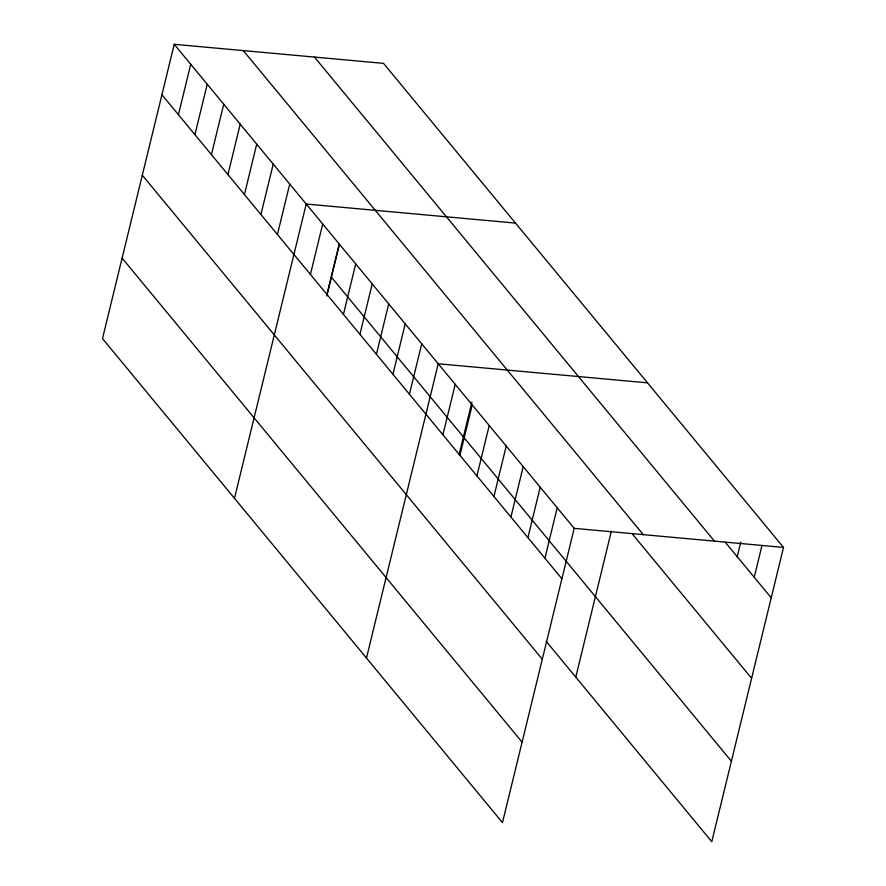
<?xml version="1.0" encoding="UTF-8"?>
<svg xmlns="http://www.w3.org/2000/svg" width="886" height="886" viewBox="0 0 886 886"><rect width="100%" height="100%" fill="white"/><g stroke="black" fill="none" stroke-linecap="round" stroke-linejoin="round"><path stroke-width="1.33" d="M174.221 44.3L102.488 338.585L502.473 822.629L574.206 528.344L174.221 44.3L383.527 63.371L783.512 547.415L711.779 841.7L546.252 641.398M178.429 114.693L190.723 64.268M194.931 134.65L207.224 84.236M211.433 154.618L223.715 104.205M227.923 174.586L240.217 124.162M244.425 194.555L256.719 144.13M260.927 214.523L273.22 164.098M277.429 234.491L289.722 184.066M234.48 498.32L306.213 204.035L515.519 223.106M310.421 274.427L322.714 224.003M326.923 294.385L339.216 243.971M326.834 295.957L339.56 243.75M343.425 314.353L355.718 263.939M359.926 334.321L372.22 283.897M376.428 354.289L388.71 303.865M392.919 374.257L405.212 323.833M409.421 394.226L421.714 343.801M366.472 658.054L438.216 363.769L647.522 382.841M442.922 434.76L455.216 384.347M459.158 454.352L471.884 402.144M459.923 455.338L472.216 404.913M476.923 475.904L489.216 425.49M493.923 496.481L506.216 446.057M510.923 517.047L523.205 466.634M527.923 537.625L540.205 487.2M544.923 558.191L557.205 507.778M575.778 677.125L611.373 531.124M737.23 556.696L740.785 542.099M754.23 577.273L761.993 545.422M574.206 528.344L783.512 547.415M725.324 542.298L771.23 597.84M314.452 57.081L714.448 541.125M243.296 50.591L643.28 534.635M632.615 534.313L751.605 678.311M331.408 277.185L731.393 761.229M161.928 94.724L561.912 578.768M142.314 175.195L542.298 659.239M122.102 258.103L522.087 742.147"/></g></svg>
